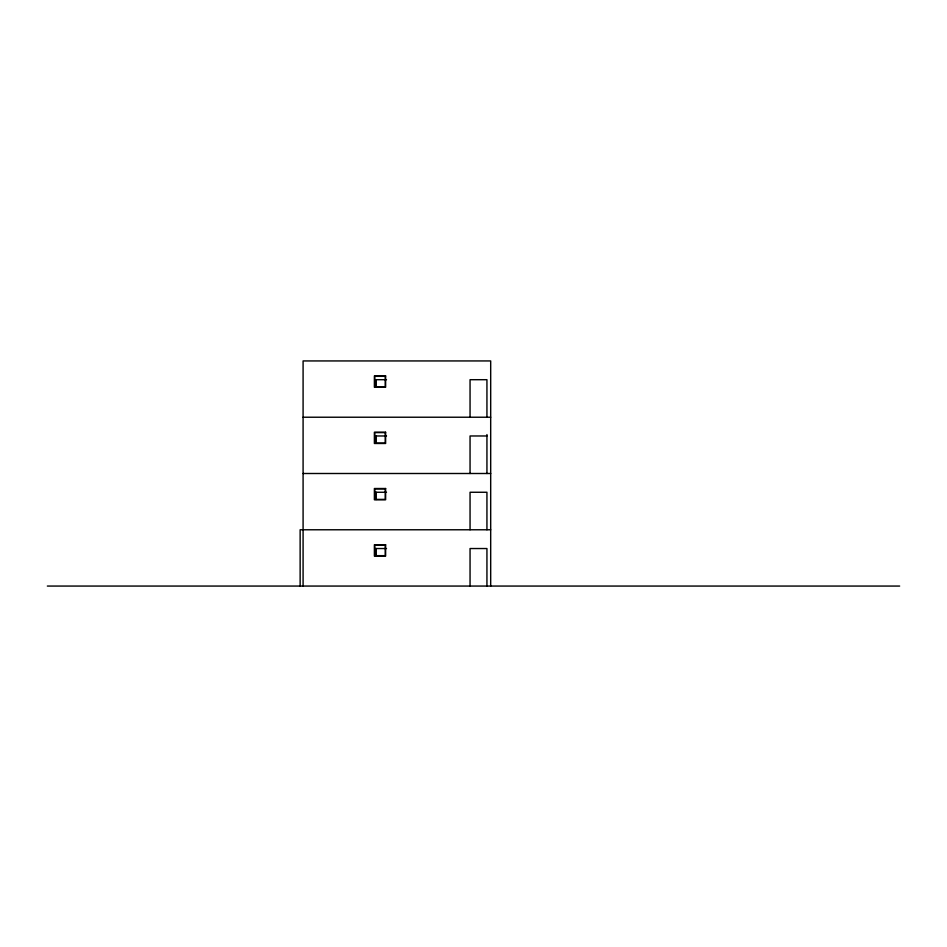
<?xml version="1.0" encoding="UTF-8"?>
<svg xmlns="http://www.w3.org/2000/svg" width="947" height="947" viewBox="0 0 947 947"><rect width="100%" height="100%" fill="white"/><g stroke="black" fill="none" stroke-linecap="round" stroke-linejoin="round"><path stroke-width="1.42" d="M374.953 379.7L386.506 379.7M303.087 417.225L490.688 417.225M374.953 435.975L386.506 435.975M486.936 435.975L470.055 435.975L470.055 473.5M303.087 473.5L490.688 473.5M374.953 492.262L386.506 492.262M490.688 529.775L300.14 529.775L300.14 586.063M374.953 548.538L386.506 548.538M47.35 586.063L899.65 586.063M490.688 586.063L490.688 360.937L303.087 360.937L303.087 586.063M486.936 417.225L486.936 379.7L470.055 379.7L470.055 417.225M486.936 434.543L486.936 473.5M486.936 529.775L486.936 492.262L470.055 492.262L470.055 529.775M486.936 586.063L486.936 548.538L470.055 548.538L470.055 586.063M376.255 379.7L376.255 386.921M376.255 435.975L376.255 443.196M376.255 492.262L376.255 499.471M376.255 548.538L376.255 555.759M385.63 375.947L374.385 375.947L374.385 387.205L385.63 387.205L385.63 375.947M385.263 376.326L374.752 376.326L374.752 386.826L385.263 386.826L385.263 376.326M385.63 432.234L374.385 432.234L374.385 443.48L385.63 443.48L385.63 432.234M385.263 432.601L374.752 432.601L374.752 443.113L385.263 443.113L385.263 432.601M385.63 488.51L374.385 488.51L374.385 499.767L385.63 499.767L385.63 488.51M385.263 488.877L374.752 488.877L374.752 499.389L385.263 499.389L385.263 488.877M385.63 544.785L374.385 544.785L374.385 556.043L385.63 556.043L385.63 544.785M385.263 545.164L374.752 545.164L374.752 555.664L385.263 555.664L385.263 545.164"/></g></svg>
